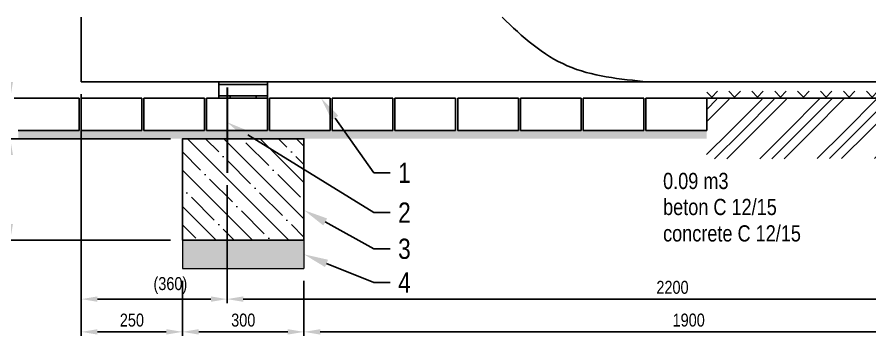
# Model space of a CAD drawing. Header units: millimetres. Extents: x 11758 to 17968, y 3782 to 8272.
# Drawn here: x 12816 to 14922, y 6122 to 6908 of the extents above; entities that cross this region are included whole.
import ezdxf
from ezdxf import colors
from ezdxf.entities.mleader import LeaderData, LeaderLine
from ezdxf.lldxf.tags import DXFTag
from ezdxf.math import Vec2, Vec3

# ---------------------------------------------------------------- set-up
doc = ezdxf.new("R2010")
doc.units = ezdxf.units.MM
doc.header["$LTSCALE"] = 0.1
doc.linetypes.add('DashDot', pattern=[15, 9, -3, 0, -3])
doc.layers.add('SRAFY', color=251, linetype='Continuous', lineweight=13)
doc.styles.add('SEACAD_Arial', font='arial.ttf', dxfattribs={"width": 0.8})
tags = doc.linetypes.add('HIDDEN2', pattern=[4.7625, 3.175, -1.5875]).pattern_tags.tags
tags[6:7] = [DXFTag(74, 4), DXFTag(75, 0), DXFTag(340, '0'), DXFTag(46, 0.0), DXFTag(50, 0.0), DXFTag(44, 0.0), DXFTag(45, 0.0)]
tags[4:5] = [DXFTag(74, 4), DXFTag(75, 0), DXFTag(340, '0'), DXFTag(46, 0.0), DXFTag(50, 0.0), DXFTag(44, 0.0), DXFTag(45, 0.0)]
doc.dimstyles.new('ISO-25', dxfattribs={"dimtxt": 1.6, "dimasz": 2, "dimexe": 0.5, "dimexo": 1.5, "dimtad": 1, "dimdec": 0, "dimtxsty": 'SEACAD_Arial', "dimcen": 2, "dimadec": 0, "dimazin": 0, "dimtfac": 1, "dimtdec": 0, "dimtmove": 0, "dimatfit": 3, "dimfxl": 1, "dimarcsym": 0})

# ---------------------------------------------------------------- blocks, each defined once
blk = doc.blocks.new('*D4')
at = {"color": 0, "lineweight": -2, "transparency": 16777216}
for p, q in [((13334.7, 6493.6), (13334.7, 6202.5)), ((15534.7, 6493.6), (15534.7, 6202.5)), ((13374.7, 6212.5), (15494.7, 6212.5))]:
    blk.add_line(p, q, dxfattribs=at)
at = {"color": 0, "transparency": 16777216}
for points in [[(13374.7, 6219.1), (13374.7, 6205.8), (13334.7, 6212.5)], [(15494.7, 6219.1), (15494.7, 6205.8), (15534.7, 6212.5)]]:
    blk.add_solid(points, dxfattribs=at)
at = {"layer": 'Defpoints', "color": 0, "transparency": 16777216}
for p in [(13334.7, 6523.6), (15534.7, 6523.6), (15534.7, 6212.5)]:
    blk.add_point(p, dxfattribs=at)
at = {"color": 0, "transparency": 16777216, "insert": (14434.7, 6241.3), "char_height": 32, "attachment_point": 5, "style": 'SEACAD_Arial'}
blk.add_mtext('2200', dxfattribs=at)
blk = doc.blocks.new('*D7')
at = {"color": 0, "lineweight": -2, "transparency": 16777216}
for p, q in [((13224.7, 6257.9), (13224.7, 6121.6)), ((13524.7, 6257.9), (13524.7, 6121.6)), ((13264.7, 6131.6), (13484.7, 6131.6))]:
    blk.add_line(p, q, dxfattribs=at)
at = {"color": 0, "transparency": 16777216}
for points in [[(13264.7, 6138.3), (13264.7, 6125), (13224.7, 6131.6)], [(13484.7, 6138.3), (13484.7, 6125), (13524.7, 6131.6)]]:
    blk.add_solid(points, dxfattribs=at)
at = {"layer": 'Defpoints', "color": 0, "transparency": 16777216}
for p in [(13224.7, 6287.9), (13524.7, 6287.9), (13524.7, 6131.6)]:
    blk.add_point(p, dxfattribs=at)
at = {"color": 0, "transparency": 16777216, "insert": (13374.7, 6160.5), "char_height": 32, "attachment_point": 5, "style": 'SEACAD_Arial'}
blk.add_mtext('300', dxfattribs=at)
blk = doc.blocks.new('*D9')
at = {"color": 0, "lineweight": -2, "transparency": 16777216}
for p, q in [((15424.7, 6308.2), (15424.7, 6121.6)), ((13524.7, 6257.9), (13524.7, 6121.6)), ((13564.7, 6131.6), (15384.7, 6131.6))]:
    blk.add_line(p, q, dxfattribs=at)
at = {"color": 0, "transparency": 16777216}
for points in [[(13564.7, 6138.3), (13564.7, 6125), (13524.7, 6131.6)], [(15384.7, 6138.3), (15384.7, 6125), (15424.7, 6131.6)]]:
    blk.add_solid(points, dxfattribs=at)
at = {"layer": 'Defpoints', "color": 0, "transparency": 16777216}
for p in [(15424.7, 6338.2), (13524.7, 6287.9), (15424.7, 6131.6)]:
    blk.add_point(p, dxfattribs=at)
at = {"color": 0, "transparency": 16777216, "insert": (14474.7, 6160.5), "char_height": 32, "attachment_point": 5, "style": 'SEACAD_Arial'}
blk.add_mtext('1900', dxfattribs=at)
blk = doc.blocks.new('*D14')
at = {"color": 0, "lineweight": -2, "transparency": 16777216}
for p, q in [((12799.2, 6748.2), (12799.2, 6788.2)), ((12799.2, 6708.2), (12799.2, 6608.2)), ((12829.2, 6708.2), (12809.2, 6708.2)), ((13194.7, 6608.2), (12789.2, 6608.2)), ((12799.2, 6568.2), (12799.2, 6528.2))]:
    blk.add_line(p, q, dxfattribs=at)
at = {"color": 0, "transparency": 16777216}
for points in [[(12792.6, 6748.2), (12805.9, 6748.2), (12799.2, 6708.2)], [(12792.6, 6568.2), (12805.9, 6568.2), (12799.2, 6608.2)]]:
    blk.add_solid(points, dxfattribs=at)
at = {"layer": 'Defpoints', "color": 0, "transparency": 16777216}
for p in [(12799.2, 6708.2), (12799.2, 6608.2), (13224.7, 6608.2)]:
    blk.add_point(p, dxfattribs=at)
at = {"color": 0, "transparency": 16777216, "insert": (12770.4, 6658.2), "char_height": 32, "attachment_point": 5, "rotation": 90, "style": 'SEACAD_Arial'}
blk.add_mtext('100', dxfattribs=at)
blk = doc.blocks.new('*D15')
at = {"color": 0, "lineweight": -2, "transparency": 16777216}
for p, q in [((12974.7, 6718.2), (12974.7, 6202.5)), ((13334.7, 6493.6), (13334.7, 6202.5)), ((13294.7, 6212.5), (13014.7, 6212.5))]:
    blk.add_line(p, q, dxfattribs=at)
at = {"color": 0, "transparency": 16777216}
for points in [[(13014.7, 6219.1), (13014.7, 6205.8), (12974.7, 6212.5)], [(13294.7, 6219.1), (13294.7, 6205.8), (13334.7, 6212.5)]]:
    blk.add_solid(points, dxfattribs=at)
at = {"layer": 'Defpoints', "color": 0, "transparency": 16777216}
for p in [(12974.7, 6748.2), (13334.7, 6523.6), (12974.7, 6212.5)]:
    blk.add_point(p, dxfattribs=at)
at = {"color": 0, "transparency": 16777216, "insert": (13194.7, 6245.9), "char_height": 32, "attachment_point": 5, "style": 'SEACAD_Arial'}
blk.add_mtext('(360)', dxfattribs=at)
blk = doc.blocks.new('*D16')
at = {"color": 0, "lineweight": -2, "transparency": 16777216}
for p, q in [((12974.7, 6718.2), (12974.7, 6121.6)), ((13224.7, 6257.9), (13224.7, 6121.6)), ((13184.7, 6131.6), (13014.7, 6131.6))]:
    blk.add_line(p, q, dxfattribs=at)
at = {"color": 0, "transparency": 16777216}
for points in [[(13014.7, 6138.3), (13014.7, 6125), (12974.7, 6131.6)], [(13184.7, 6138.3), (13184.7, 6125), (13224.7, 6131.6)]]:
    blk.add_solid(points, dxfattribs=at)
at = {"layer": 'Defpoints', "color": 0, "transparency": 16777216}
for p in [(12974.7, 6748.2), (13224.7, 6287.9), (12974.7, 6131.6)]:
    blk.add_point(p, dxfattribs=at)
at = {"color": 0, "transparency": 16777216, "insert": (13099.7, 6160.5), "char_height": 32, "attachment_point": 5, "style": 'SEACAD_Arial'}
blk.add_mtext('250', dxfattribs=at)
blk = doc.blocks.new('*D18')
at = {"color": 0, "lineweight": -2, "transparency": 16777216}
for p, q in [((12829.2, 6608.2), (12809.2, 6608.2)), ((12799.2, 6568.2), (12799.2, 6397.9)), ((13194.7, 6357.9), (12789.2, 6357.9))]:
    blk.add_line(p, q, dxfattribs=at)
at = {"color": 0, "transparency": 16777216}
for points in [[(12792.6, 6568.2), (12805.9, 6568.2), (12799.2, 6608.2)], [(12792.6, 6397.9), (12805.9, 6397.9), (12799.2, 6357.9)]]:
    blk.add_solid(points, dxfattribs=at)
at = {"layer": 'Defpoints', "color": 0, "transparency": 16777216}
for p in [(12799.2, 6608.2), (12799.2, 6357.9), (13224.7, 6357.9)]:
    blk.add_point(p, dxfattribs=at)
at = {"color": 0, "transparency": 16777216, "insert": (12770.4, 6483.1), "char_height": 32, "attachment_point": 5, "rotation": 90, "style": 'SEACAD_Arial'}
blk.add_mtext('250', dxfattribs=at)

msp = doc.modelspace()

# ---------------------------------------------------------------- hatches: boundary and pattern name
at = {"layer": 'SRAFY'}
h = msp.add_hatch(dxfattribs=at)
h.set_pattern_fill('TERACO', color=256, scale=20)
h.set_pattern_definition([(45, (7969.64, 1393.59), (-28.28427, 28.28427), [20, -20]), (135, (8026.21, 1393.59), (-28.28427, -28.28427), [20, -20])])
h.paths.add_polyline_path([(14519.3, 6708.2), (14519.3, 6731.3), (16040.1, 6731.3), (16040.1, 6708.3)])
h = msp.add_hatch(dxfattribs=at)
h.set_pattern_fill('GOST_GROUND', color=256, scale=10)
h.set_pattern_definition([(45, (7505.26, 1393.59), (141.4214, -9e-15), [200]), (45, (7535.26, 1393.59), (141.4214, -9e-15), [200]), (45, (7565.26, 1393.59), (141.4214, -9e-15), [200])])
h.paths.add_polyline_path([(15424.7, 6560.6), (14519, 6558.3), (14519.4, 6705.8), (16039.7, 6708.2), (16039.7, 6560.8), (15724.7, 6560.8), (15724.7, 6658.2), (15424.7, 6658.2)])
h = msp.add_hatch(dxfattribs=at)
h.set_pattern_fill('AR-SAND', color=256, scale=0.5)
h.set_pattern_definition([(37.5, (6593.777, 1393.591), (-0.800016, 24.47066), [0, -19.304, 0, -21.59, 0, -20.6375]), (7.5, (6593.777, 1393.59), (22.47616, 35.84126), [0, -10.414, 0, -17.399, 0, -6.6675]), (327.5, (6578.156, 1393.591), (39.54962, 0.07186), [0, -6.35, 0, -22.86, 0, -29.845]), (317.5, (6578.156, 1393.59), (38.17782, 11.14647), [0, -3.175, 0, -14.986, 0, -17.145])])
h.paths.add_polyline_path([(12819.2, 6628.2), (12819.2, 6608.3), (13159.8, 6608.2), (13279.7, 6608.1), (13279.7, 6628.2)])
h.paths.add_polyline_path([(14519.2, 6607.9), (14519.2, 6628.2), (13279.7, 6628.2), (13279.7, 6608.1), (13409.7, 6607.9)])
h = msp.add_hatch(dxfattribs=at)
h.set_pattern_fill('ANSI35', color=256, scale=10, angle=90)
h.set_pattern_definition([(135, (6623.78, 1097.8), (-44.9013, -44.9013), []), (135, (6623.78, 1142.703), (-44.9013, -44.9013), [79.375, -15.875, 0, -15.875])])
h.paths.add_polyline_path([(13224.7, 6608.2), (13224.7, 6357.9), (13524.7, 6357.9), (13524.7, 6607.9)])
h = msp.add_hatch(dxfattribs=at)
h.set_pattern_fill('AR-SAND', color=256, scale=0.5)
h.set_pattern_definition([(37.5, (8893.854, -303.583), (-0.800016, 24.47066), [0, -19.304, 0, -21.59, 0, -20.6375]), (7.5, (8893.854, -303.583), (22.47616, 35.84126), [0, -10.414, 0, -17.399, 0, -6.6675]), (327.5, (8878.233, -303.583), (39.54962, 0.07186), [0, -6.35, 0, -22.86, 0, -29.845]), (317.5, (8878.233, -303.583), (38.17782, 11.14647), [0, -3.175, 0, -14.986, 0, -17.145])])
h.paths.add_polyline_path([(13524.7, 6357.9), (13224.7, 6357.9), (13224.7, 6287.9), (13524.7, 6287.9)])
h.paths.add_polyline_path([(15424.7, 6408.2), (15724.7, 6408.2), (15724.7, 6338.2), (15424.7, 6338.2)])

# ---------------------------------------------------------------- linework, layer by layer
for p, q in [((12974.7, 6908.2), (12974.7, 6748.2)), ((12974.7, 6748.2), (15974.7, 6748.2)), ((14519.2, 6708.2), (16047.7, 6708.2))]:
    msp.add_line(p, q)
at = {"linetype": 'HIDDEN2', "ltscale": 0.5}
for p, q in [((13314.7, 6742.2), (13434.7, 6742.2)), ((13434.7, 6714.2), (13314.7, 6714.2))]:
    msp.add_line(p, q, dxfattribs=at)
at = {"linetype": 'DashDot', "lineweight": 30}
msp.add_line((13334.7, 6734.3), (13334.7, 6523.6), dxfattribs=at)
at = {"color": 7, "linetype": 'Continuous'}
for p, q in [((12969.2, 6708.2), (12819.2, 6708.2)), ((12969.2, 6628.2), (12969.2, 6708.2)), ((13124.2, 6708.2), (12974.2, 6708.2)), ((12974.2, 6708.2), (12974.2, 6628.2)), ((13124.2, 6628.2), (13124.2, 6708.2)), ((13279.2, 6708.2), (13129.2, 6708.2)), ((13129.2, 6708.2), (13129.2, 6628.2)), ((13279.2, 6628.2), (13279.2, 6708.2)), ((13434.2, 6708.2), (13284.2, 6708.2)), ((13284.2, 6708.2), (13284.2, 6628.2)), ((13434.2, 6628.2), (13434.2, 6708.2)), ((13589.2, 6708.2), (13439.2, 6708.2)), ((13439.2, 6708.2), (13439.2, 6628.2)), ((13589.2, 6628.2), (13589.2, 6708.2)), ((13744.2, 6708.2), (13594.2, 6708.2)), ((13594.2, 6708.2), (13594.2, 6628.2)), ((13744.2, 6628.2), (13744.2, 6708.2)), ((13899.2, 6708.2), (13749.2, 6708.2)), ((13749.2, 6708.2), (13749.2, 6628.2)), ((13899.2, 6628.2), (13899.2, 6708.2)), ((14054.2, 6708.2), (13904.2, 6708.2)), ((13904.2, 6708.2), (13904.2, 6628.2)), ((14054.2, 6628.2), (14054.2, 6708.2)), ((14209.2, 6708.2), (14059.2, 6708.2)), ((14059.2, 6708.2), (14059.2, 6628.2)), ((14209.2, 6628.2), (14209.2, 6708.2)), ((14364.2, 6708.2), (14214.2, 6708.2)), ((14214.2, 6708.2), (14214.2, 6628.2)), ((14364.2, 6628.2), (14364.2, 6708.2)), ((14519.2, 6708.2), (14369.2, 6708.2)), ((14369.2, 6708.2), (14369.2, 6628.2)), ((14519.2, 6628.2), (14519.2, 6708.2)), ((12819.2, 6628.2), (12969.2, 6628.2)), ((12974.2, 6628.2), (13124.2, 6628.2)), ((13129.2, 6628.2), (13279.2, 6628.2)), ((13284.2, 6628.2), (13434.2, 6628.2)), ((13439.2, 6628.2), (13589.2, 6628.2)), ((13594.2, 6628.2), (13744.2, 6628.2)), ((13749.2, 6628.2), (13899.2, 6628.2)), ((13904.2, 6628.2), (14054.2, 6628.2)), ((14059.2, 6628.2), (14209.2, 6628.2)), ((14214.2, 6628.2), (14364.2, 6628.2)), ((14369.2, 6628.2), (14519.2, 6628.2))]:
    msp.add_line(p, q, dxfattribs=at)
at = {"linetype": 'HIDDEN2', "ltscale": 0.1}
for p, q in [((13342.7, 6714.2), (13342.7, 6708.2)), ((13406.7, 6714.2), (13406.7, 6708.2))]:
    msp.add_line(p, q, dxfattribs=at)
at = {"color": 0, "ltscale": 0.5}
msp.add_lwpolyline([(13434.7, 6748.2), (13314.7, 6748.2), (13314.7, 6708.2), (13434.7, 6708.2)], close=True, dxfattribs=at)
msp.add_lwpolyline([(13224.7, 6357.9), (13524.7, 6357.9), (13524.7, 6607.9), (13224.7, 6608.2)], close=True)
at = {"color": 251, "true_color": 0x636466}
msp.add_open_spline([(14014.1, 6908.2), (14063.5, 6859.2), (14166.4, 6768.8), (14305, 6755.1), (14374.7, 6748.2)], degree=3, knots=[514.238227, 514.238227, 514.238227, 514.238227, 716.210739, 920.171495, 920.171495, 920.171495, 920.171495], dxfattribs=at)
at = {"layer": 'SRAFY'}
for p, q in [((13224.7, 6357.9), (13224.7, 6287.9)), ((13524.7, 6357.9), (13524.7, 6287.9)), ((13224.7, 6287.9), (13524.7, 6287.9))]:
    msp.add_line(p, q, dxfattribs=at)

# ---------------------------------------------------------------- texts
at = {"style": 'SEACAD_Arial', "width": 0.8}
for s, p in [('0.09 m3', (14411.5, 6484)), ('beton C 12/15', (14411.5, 6419.8)), ('concrete C 12/15', (14411.5, 6354.6))]:
    msp.add_text(s, height=40, dxfattribs=at).set_placement(p)

# ---------------------------------------------------------------- dimensions: what is measured, and where the dimension line sits
for base, p1, p2, picture, middle in [((12799.2, 6608.2), (12799.2, 6708.2), (13224.7, 6608.2), '*D14', (12770.4, 6658.2)), ((12799.2, 6357.9), (12799.2, 6608.2), (13224.7, 6357.9), '*D18', (12770.4, 6483.1))]:
    dim = msp.add_linear_dim(base=base, p1=p1, p2=p2, angle=90, dimstyle='ISO-25')
    dim.commit()
    dim.dimension.update_dxf_attribs({"geometry": picture, "text_midpoint": middle})
dim = msp.add_linear_dim(base=(12974.7, 6212.5), p1=(13334.7, 6523.6), p2=(12974.7, 6748.2), angle=180, text='(<>)', dimstyle='ISO-25', override={"dimscale": 0, "dimrnd": 10})
dim.commit()
dim.dimension.update_dxf_attribs({"geometry": '*D15', "text_midpoint": (13194.7, 6212.5), "dimtype": 160})
dim = msp.add_linear_dim(base=(12974.7, 6131.6), p1=(13224.7, 6287.9), p2=(12974.7, 6748.2), angle=180, dimstyle='ISO-25', override={"dimscale": 0})
dim.commit()
dim.dimension.update_dxf_attribs({"geometry": '*D16', "text_midpoint": (13099.7, 6160.5)})
dim = msp.add_linear_dim(base=(15534.7, 6212.5), p1=(13334.7, 6523.6), p2=(15534.7, 6523.6), dimstyle='ISO-25', override={"dimscale": 0, "dimrnd": 10})
dim.commit()
dim.dimension.update_dxf_attribs({"geometry": '*D4', "text_midpoint": (14434.7, 6212.5), "dimtype": 160})
for base, p1, p2, override, picture, middle in [((15424.7, 6131.6), (13524.7, 6287.9), (15424.7, 6338.2), {"dimscale": 0, "dimrnd": 10}, '*D9', (14474.7, 6160.5)), ((13524.7, 6131.6), (13224.7, 6287.9), (13524.7, 6287.9), {"dimscale": 0}, '*D7', (13374.7, 6160.5))]:
    dim = msp.add_linear_dim(base=base, p1=p1, p2=p2, dimstyle='ISO-25', override=override)
    dim.commit()
    dim.dimension.update_dxf_attribs({"geometry": picture, "text_midpoint": middle})

# ---------------------------------------------------------------- leaders
ml = msp.add_multileader_mtext('Standard')
ml.set_content('1', color=256, style='SEACAD_Arial')
ml.set_leader_properties()
ml.build(insert=Vec2(0, 0))
ml.multileader.update_dxf_attribs({"text_right_attachment_type": 6, "dogleg_length": 2, "arrow_head_size": 60, "scale": 20})
ctx = ml.context
ctx.base_point, ctx.scale, ctx.char_height, ctx.arrow_head_size, ctx.landing_gap_size, ctx.plane_origin = Vec3(13737.2, 6524.1), 20, 50, 60, 20, Vec3(13474.2, 6708.2)
ctx.right_attachment = 6
notes = []
notes.append((ctx, [(0, (1, 1, 0), (13697.2, 6524.1), (1, 0), 40, [(0, [(13566.8, 6708.2)], 0, [])])]))
ctx.mtext.insert, ctx.mtext.flow_direction = Vec3(13757.2, 6549.1), 5
ml = msp.add_multileader_mtext('Standard')
ml.set_content('2', color=256, style='SEACAD_Arial')
ml.set_leader_properties()
ml.build(insert=Vec2(0, 0))
ml.multileader.update_dxf_attribs({"text_right_attachment_type": 6, "dogleg_length": 2, "arrow_head_size": 60, "scale": 20})
ctx = ml.context
ctx.base_point, ctx.scale, ctx.char_height, ctx.arrow_head_size, ctx.landing_gap_size, ctx.plane_origin = Vec3(13737.2, 6425.8), 20, 50, 60, 20, Vec3(13394.7, 6543.6)
ctx.right_attachment = 6
notes.append((ctx, [(0, (1, 1, 0), (13697.2, 6425.8), (1, 0), 40, [(0, [(13334.7, 6648.9)], 0, [])])]))
ctx.mtext.insert, ctx.mtext.flow_direction = Vec3(13757.2, 6450.8), 5
ml = msp.add_multileader_mtext('Standard')
ml.set_content('3', color=256, style='SEACAD_Arial')
ml.set_leader_properties()
ml.build(insert=Vec2(0, 0))
ml.multileader.update_dxf_attribs({"text_right_attachment_type": 6, "dogleg_length": 2, "arrow_head_size": 60, "scale": 20})
ctx = ml.context
ctx.base_point, ctx.scale, ctx.char_height, ctx.arrow_head_size, ctx.landing_gap_size, ctx.plane_origin = Vec3(13737.2, 6336.2), 20, 50, 60, 20, Vec3(13393.7, 6310.8)
ctx.right_attachment = 6
notes.append((ctx, [(0, (1, 1, 0), (13697.2, 6336.2), (1, 0), 40, [(0, [(13524.7, 6431.9)], 0, [])])]))
ctx.mtext.insert, ctx.mtext.flow_direction = Vec3(13757.2, 6361.7), 5
ml = msp.add_multileader_mtext('Standard')
ml.set_content('4', color=256, style='SEACAD_Arial')
ml.set_leader_properties()
ml.build(insert=Vec2(0, 0))
ml.multileader.update_dxf_attribs({"text_right_attachment_type": 6, "dogleg_length": 2, "arrow_head_size": 60, "scale": 20})
ctx = ml.context
ctx.base_point, ctx.scale, ctx.char_height, ctx.arrow_head_size, ctx.landing_gap_size, ctx.plane_origin = Vec3(13737.2, 6253.6), 20, 50, 60, 20, Vec3(13314.6, 6364)
ctx.right_attachment = 6
notes.append((ctx, [(0, (1, 1, 0), (13697.2, 6253.6), (1, 0), 40, [(0, [(13524.7, 6322.9)], 0, [])])]))
ctx.mtext.insert, ctx.mtext.flow_direction = Vec3(13757.2, 6278.6), 5
for ctx, leaders in notes:
    for number, flags, end, landing, length, lines in leaders:
        leader = LeaderData()
        leader.index, (leader.has_last_leader_line, leader.has_dogleg_vector, leader.attachment_direction) = number, flags
        leader.last_leader_point, leader.dogleg_vector, leader.dogleg_length = Vec3(end), Vec3(landing), length
        for number, points, colour, breaks in lines:
            line = LeaderLine()
            line.index, line.vertices, line.color, line.breaks = number, Vec3.list(points), colors.encode_raw_color(colour), breaks
            leader.lines.append(line)
        ctx.leaders.append(leader)

doc.saveas('drawing.dxf')
